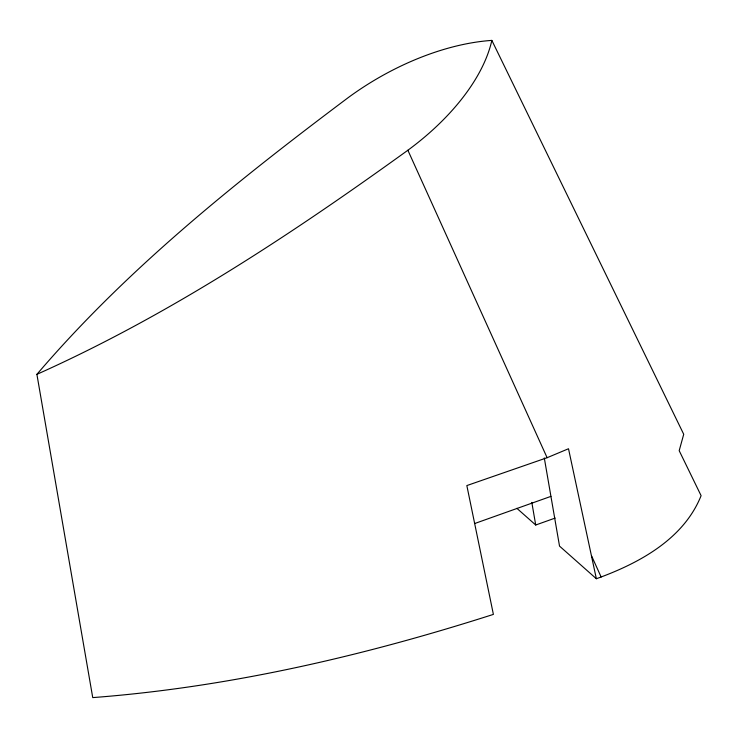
<?xml version="1.0" encoding="UTF-8"?>
<svg xmlns="http://www.w3.org/2000/svg" width="738" height="738" viewBox="0 0 738 738"><rect width="100%" height="100%" fill="white"/><g stroke="black" fill="none" stroke-linecap="round" stroke-linejoin="round"><path stroke-width="1.11" d="M596.359 578.74L568.509 448.75L547.116 457.708L466.84 485.576L493.39 614.394C363.29 656.027 229.177 687.207 92.739 697.604L36.9 374.341C127.453 268.337 237.239 180.875 348.354 97.517A178.126 96.189 -31.1 0 1 491.849 40.396L683.72 434.276L679.191 450.678L701.1 495.668C683.628 539.413 638.481 563.537 596.359 578.74L559.524 546.102L544.293 457.938M491.849 40.396A178.126 96.189 -31.1 0 1 407.874 150.248C290.661 234.795 169.15 315.135 36.9 374.341M474.589 523.565L550.935 496.37M516.868 508.316L535.714 525.013L555.17 518.076M407.874 150.248L547.116 457.708M591.655 556.065L601.147 577.033M531.812 502.403L535.714 525.013"/></g></svg>
